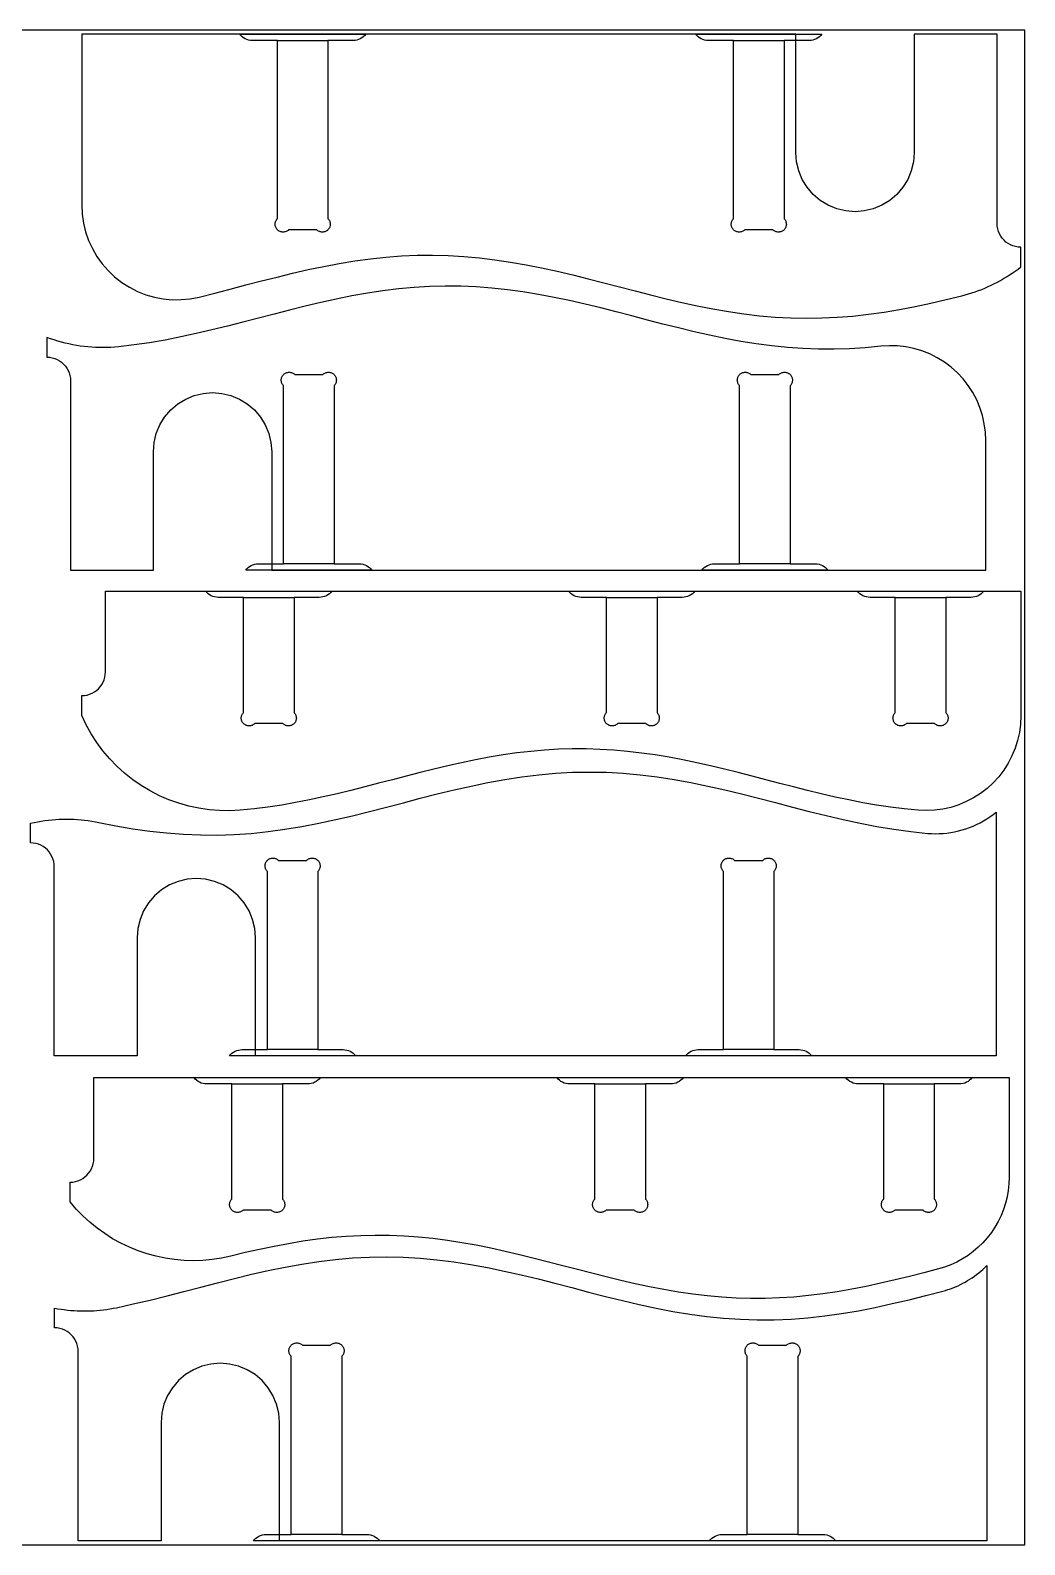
# Model space of a CAD drawing. Header units: inches. Extents: x 0 to 96, y 0 to 48.
# Drawn here: x 64.49 to 96, y 0 to 48 of the extents above; entities that cross this region are included whole.
import ezdxf

# ---------------------------------------------------------------- set-up
doc = ezdxf.new("R2010")
doc.units = ezdxf.units.IN
for name, color, linetype in [('BRACKET_CUTS', 1, 'Continuous'), ('BRACKET_OUTLINE', 5, 'Continuous'), ('PLYWOOD_BOUNDARY', 7, 'Continuous'), ('SHELF_OUTLINE', 3, 'Continuous')]:
    doc.layers.add(name, color=color, linetype=linetype)

msp = doc.modelspace()

# ---------------------------------------------------------------- linework, layer by layer
at = {"layer": 'BRACKET_CUTS'}
for points in [[(72.325, 47.675), (73.925, 47.675)], [(86.775, 47.675), (88.375, 47.675)], [(74.118, 31.09), (72.518, 31.09)], [(88.568, 31.09), (86.968, 31.09)], [(71.25, 30.025), (72.85, 30.025)], [(82.75, 30.025), (84.35, 30.025)], [(91.9, 30.025), (93.5, 30.025)], [(73.604, 15.691), (72.004, 15.691)], [(88.054, 15.691), (86.454, 15.691)], [(70.882, 14.604), (72.482, 14.604)], [(82.382, 14.604), (83.982, 14.604)], [(91.532, 14.604), (93.132, 14.604)], [(74.362, 0.325), (72.762, 0.325)], [(88.812, 0.325), (87.212, 0.325)]]:
    msp.add_lwpolyline(points, dxfattribs=at)
at = {"layer": 'BRACKET_OUTLINE'}
for points in [[(75.125, 47.875), (75.088, 47.831), (75.045, 47.791), (74.999, 47.757), (74.949, 47.728), (74.895, 47.705), (74.84, 47.688), (74.783, 47.678), (74.725, 47.675), (73.925, 47.675), (73.925, 42.029), (73.941, 42.01), (73.956, 41.991), (73.969, 41.97), (73.979, 41.947), (73.987, 41.924), (73.993, 41.901), (73.997, 41.876), (73.998, 41.852), (73.997, 41.827), (73.993, 41.803), (73.987, 41.779), (73.979, 41.756), (73.969, 41.734), (73.956, 41.713), (73.941, 41.693), (73.925, 41.675), (73.907, 41.658), (73.887, 41.644), (73.866, 41.631), (73.844, 41.621), (73.821, 41.613), (73.797, 41.607), (73.773, 41.603), (73.748, 41.602), (73.724, 41.603), (73.699, 41.607), (73.676, 41.613), (73.653, 41.621), (73.63, 41.631), (73.609, 41.644), (73.59, 41.658), (73.571, 41.675), (72.679, 41.675), (72.66, 41.658), (72.641, 41.644), (72.62, 41.631), (72.597, 41.621), (72.574, 41.613), (72.551, 41.607), (72.526, 41.603), (72.502, 41.602), (72.477, 41.603), (72.453, 41.607), (72.429, 41.613), (72.406, 41.621), (72.384, 41.631), (72.363, 41.644), (72.343, 41.658), (72.325, 41.675), (72.309, 41.693), (72.294, 41.713), (72.281, 41.734), (72.271, 41.756), (72.263, 41.779), (72.257, 41.803), (72.253, 41.827), (72.252, 41.852), (72.253, 41.876), (72.257, 41.901), (72.263, 41.924), (72.271, 41.947), (72.281, 41.97), (72.294, 41.991), (72.309, 42.01), (72.325, 42.029), (72.325, 47.675), (71.525, 47.675), (71.467, 47.678), (71.41, 47.688), (71.355, 47.705), (71.301, 47.728), (71.251, 47.757), (71.205, 47.791), (71.162, 47.831), (71.125, 47.875), (75.125, 47.875)], [(89.575, 47.875), (89.538, 47.831), (89.495, 47.791), (89.449, 47.757), (89.399, 47.728), (89.345, 47.705), (89.29, 47.688), (89.233, 47.678), (89.175, 47.675), (88.375, 47.675), (88.375, 42.029), (88.391, 42.01), (88.406, 41.991), (88.419, 41.97), (88.429, 41.947), (88.437, 41.924), (88.443, 41.901), (88.447, 41.876), (88.448, 41.852), (88.447, 41.827), (88.443, 41.803), (88.437, 41.779), (88.429, 41.756), (88.419, 41.734), (88.406, 41.713), (88.391, 41.693), (88.375, 41.675), (88.357, 41.658), (88.337, 41.644), (88.316, 41.631), (88.294, 41.621), (88.271, 41.613), (88.247, 41.607), (88.223, 41.603), (88.198, 41.602), (88.174, 41.603), (88.149, 41.607), (88.126, 41.613), (88.103, 41.621), (88.08, 41.631), (88.059, 41.644), (88.04, 41.658), (88.021, 41.675), (87.129, 41.675), (87.11, 41.658), (87.091, 41.644), (87.07, 41.631), (87.047, 41.621), (87.024, 41.613), (87.001, 41.607), (86.976, 41.603), (86.952, 41.602), (86.927, 41.603), (86.903, 41.607), (86.879, 41.613), (86.856, 41.621), (86.834, 41.631), (86.813, 41.644), (86.793, 41.658), (86.775, 41.675), (86.759, 41.693), (86.744, 41.713), (86.731, 41.734), (86.721, 41.756), (86.713, 41.779), (86.707, 41.803), (86.703, 41.827), (86.702, 41.852), (86.703, 41.876), (86.707, 41.901), (86.713, 41.924), (86.721, 41.947), (86.731, 41.97), (86.744, 41.991), (86.759, 42.01), (86.775, 42.029), (86.775, 47.675), (85.975, 47.675), (85.917, 47.678), (85.86, 47.688), (85.805, 47.705), (85.751, 47.728), (85.701, 47.757), (85.655, 47.791), (85.612, 47.831), (85.575, 47.875), (89.575, 47.875)], [(71.318, 30.89), (71.356, 30.934), (71.398, 30.974), (71.444, 31.008), (71.495, 31.037), (71.548, 31.06), (71.603, 31.077), (71.66, 31.087), (71.718, 31.09), (72.518, 31.09), (72.518, 36.736), (72.502, 36.755), (72.487, 36.774), (72.475, 36.795), (72.464, 36.818), (72.456, 36.841), (72.45, 36.864), (72.446, 36.889), (72.445, 36.913), (72.446, 36.938), (72.45, 36.962), (72.456, 36.986), (72.464, 37.009), (72.475, 37.031), (72.487, 37.052), (72.502, 37.072), (72.518, 37.09), (72.536, 37.106), (72.556, 37.121), (72.577, 37.134), (72.599, 37.144), (72.623, 37.152), (72.646, 37.158), (72.671, 37.162), (72.695, 37.163), (72.72, 37.162), (72.744, 37.158), (72.768, 37.152), (72.791, 37.144), (72.813, 37.134), (72.834, 37.121), (72.854, 37.106), (72.872, 37.09), (73.765, 37.09), (73.783, 37.106), (73.803, 37.121), (73.824, 37.134), (73.846, 37.144), (73.869, 37.152), (73.893, 37.158), (73.917, 37.162), (73.942, 37.163), (73.966, 37.162), (73.99, 37.158), (74.014, 37.152), (74.037, 37.144), (74.059, 37.134), (74.08, 37.121), (74.1, 37.106), (74.118, 37.09), (74.135, 37.072), (74.149, 37.052), (74.162, 37.031), (74.172, 37.009), (74.181, 36.986), (74.187, 36.962), (74.19, 36.938), (74.192, 36.913), (74.19, 36.889), (74.187, 36.864), (74.181, 36.841), (74.172, 36.818), (74.162, 36.795), (74.149, 36.774), (74.135, 36.755), (74.118, 36.736), (74.118, 31.09), (74.918, 31.09), (74.976, 31.087), (75.033, 31.077), (75.089, 31.06), (75.142, 31.037), (75.192, 31.008), (75.239, 30.974), (75.281, 30.934), (75.318, 30.89), (71.318, 30.89)], [(85.768, 30.89), (85.806, 30.934), (85.848, 30.974), (85.894, 31.008), (85.945, 31.037), (85.998, 31.06), (86.053, 31.077), (86.11, 31.087), (86.168, 31.09), (86.968, 31.09), (86.968, 36.736), (86.952, 36.755), (86.937, 36.774), (86.925, 36.795), (86.914, 36.818), (86.906, 36.841), (86.9, 36.864), (86.896, 36.889), (86.895, 36.913), (86.896, 36.938), (86.9, 36.962), (86.906, 36.986), (86.914, 37.009), (86.925, 37.031), (86.937, 37.052), (86.952, 37.072), (86.968, 37.09), (86.986, 37.106), (87.006, 37.121), (87.027, 37.134), (87.049, 37.144), (87.073, 37.152), (87.096, 37.158), (87.121, 37.162), (87.145, 37.163), (87.17, 37.162), (87.194, 37.158), (87.218, 37.152), (87.241, 37.144), (87.263, 37.134), (87.284, 37.121), (87.304, 37.106), (87.322, 37.09), (88.215, 37.09), (88.233, 37.106), (88.253, 37.121), (88.274, 37.134), (88.296, 37.144), (88.319, 37.152), (88.343, 37.158), (88.367, 37.162), (88.392, 37.163), (88.416, 37.162), (88.44, 37.158), (88.464, 37.152), (88.487, 37.144), (88.509, 37.134), (88.53, 37.121), (88.55, 37.106), (88.568, 37.09), (88.585, 37.072), (88.599, 37.052), (88.612, 37.031), (88.622, 37.009), (88.631, 36.986), (88.637, 36.962), (88.64, 36.938), (88.642, 36.913), (88.64, 36.889), (88.637, 36.864), (88.631, 36.841), (88.622, 36.818), (88.612, 36.795), (88.599, 36.774), (88.585, 36.755), (88.568, 36.736), (88.568, 31.09), (89.368, 31.09), (89.426, 31.087), (89.483, 31.077), (89.539, 31.06), (89.592, 31.037), (89.642, 31.008), (89.689, 30.974), (89.731, 30.934), (89.768, 30.89), (85.768, 30.89)], [(74.05, 30.225), (74.013, 30.18), (73.97, 30.141), (73.924, 30.106), (73.874, 30.077), (73.82, 30.055), (73.765, 30.038), (73.708, 30.028), (73.65, 30.025), (72.85, 30.025), (72.85, 26.378), (72.866, 26.36), (72.881, 26.34), (72.894, 26.319), (72.904, 26.297), (72.912, 26.274), (72.918, 26.25), (72.922, 26.226), (72.923, 26.201), (72.922, 26.177), (72.918, 26.153), (72.912, 26.129), (72.904, 26.106), (72.894, 26.084), (72.881, 26.063), (72.866, 26.043), (72.85, 26.025), (72.832, 26.008), (72.812, 25.994), (72.791, 25.981), (72.769, 25.97), (72.746, 25.962), (72.722, 25.956), (72.698, 25.953), (72.673, 25.951), (72.649, 25.953), (72.624, 25.956), (72.601, 25.962), (72.578, 25.97), (72.555, 25.981), (72.534, 25.994), (72.515, 26.008), (72.496, 26.025), (71.604, 26.025), (71.585, 26.008), (71.566, 25.994), (71.545, 25.981), (71.522, 25.97), (71.499, 25.962), (71.476, 25.956), (71.451, 25.953), (71.427, 25.951), (71.402, 25.953), (71.378, 25.956), (71.354, 25.962), (71.331, 25.97), (71.309, 25.981), (71.288, 25.994), (71.268, 26.008), (71.25, 26.025), (71.234, 26.043), (71.219, 26.063), (71.206, 26.084), (71.196, 26.106), (71.188, 26.129), (71.182, 26.153), (71.178, 26.177), (71.177, 26.201), (71.178, 26.226), (71.182, 26.25), (71.188, 26.274), (71.196, 26.297), (71.206, 26.319), (71.219, 26.34), (71.234, 26.36), (71.25, 26.378), (71.25, 30.025), (70.45, 30.025), (70.392, 30.028), (70.335, 30.038), (70.28, 30.055), (70.226, 30.077), (70.176, 30.106), (70.13, 30.141), (70.087, 30.18), (70.05, 30.225), (74.05, 30.225)], [(85.55, 30.225), (85.513, 30.18), (85.47, 30.141), (85.424, 30.106), (85.374, 30.077), (85.32, 30.055), (85.265, 30.038), (85.208, 30.028), (85.15, 30.025), (84.35, 30.025), (84.35, 26.378), (84.366, 26.36), (84.381, 26.34), (84.394, 26.319), (84.404, 26.297), (84.412, 26.274), (84.418, 26.25), (84.422, 26.226), (84.423, 26.201), (84.422, 26.177), (84.418, 26.153), (84.412, 26.129), (84.404, 26.106), (84.394, 26.084), (84.381, 26.063), (84.366, 26.043), (84.35, 26.025), (84.332, 26.008), (84.312, 25.994), (84.291, 25.981), (84.269, 25.97), (84.246, 25.962), (84.222, 25.956), (84.198, 25.953), (84.173, 25.951), (84.149, 25.953), (84.124, 25.956), (84.101, 25.962), (84.078, 25.97), (84.055, 25.981), (84.034, 25.994), (84.015, 26.008), (83.996, 26.025), (83.104, 26.025), (83.085, 26.008), (83.066, 25.994), (83.045, 25.981), (83.022, 25.97), (82.999, 25.962), (82.976, 25.956), (82.951, 25.953), (82.927, 25.951), (82.902, 25.953), (82.878, 25.956), (82.854, 25.962), (82.831, 25.97), (82.809, 25.981), (82.788, 25.994), (82.768, 26.008), (82.75, 26.025), (82.734, 26.043), (82.719, 26.063), (82.706, 26.084), (82.696, 26.106), (82.688, 26.129), (82.682, 26.153), (82.678, 26.177), (82.677, 26.201), (82.678, 26.226), (82.682, 26.25), (82.688, 26.274), (82.696, 26.297), (82.706, 26.319), (82.719, 26.34), (82.734, 26.36), (82.75, 26.378), (82.75, 30.025), (81.95, 30.025), (81.892, 30.028), (81.835, 30.038), (81.78, 30.055), (81.726, 30.077), (81.676, 30.106), (81.63, 30.141), (81.587, 30.18), (81.55, 30.225), (85.55, 30.225)], [(94.7, 30.225), (94.663, 30.18), (94.62, 30.141), (94.574, 30.106), (94.524, 30.077), (94.47, 30.055), (94.415, 30.038), (94.358, 30.028), (94.3, 30.025), (93.5, 30.025), (93.5, 26.378), (93.516, 26.36), (93.531, 26.34), (93.544, 26.319), (93.554, 26.297), (93.562, 26.274), (93.568, 26.25), (93.572, 26.226), (93.573, 26.201), (93.572, 26.177), (93.568, 26.153), (93.562, 26.129), (93.554, 26.106), (93.544, 26.084), (93.531, 26.063), (93.516, 26.043), (93.5, 26.025), (93.482, 26.008), (93.462, 25.994), (93.441, 25.981), (93.419, 25.97), (93.396, 25.962), (93.372, 25.956), (93.348, 25.953), (93.323, 25.951), (93.299, 25.953), (93.274, 25.956), (93.251, 25.962), (93.228, 25.97), (93.205, 25.981), (93.184, 25.994), (93.165, 26.008), (93.146, 26.025), (92.254, 26.025), (92.235, 26.008), (92.216, 25.994), (92.195, 25.981), (92.172, 25.97), (92.149, 25.962), (92.126, 25.956), (92.101, 25.953), (92.077, 25.951), (92.052, 25.953), (92.028, 25.956), (92.004, 25.962), (91.981, 25.97), (91.959, 25.981), (91.938, 25.994), (91.918, 26.008), (91.9, 26.025), (91.884, 26.043), (91.869, 26.063), (91.856, 26.084), (91.846, 26.106), (91.838, 26.129), (91.832, 26.153), (91.828, 26.177), (91.827, 26.201), (91.828, 26.226), (91.832, 26.25), (91.838, 26.274), (91.846, 26.297), (91.856, 26.319), (91.869, 26.34), (91.884, 26.36), (91.9, 26.378), (91.9, 30.025), (91.1, 30.025), (91.042, 30.028), (90.985, 30.038), (90.93, 30.055), (90.876, 30.077), (90.826, 30.106), (90.78, 30.141), (90.737, 30.18), (90.7, 30.225), (94.7, 30.225)], [(70.804, 15.491), (70.841, 15.536), (70.884, 15.575), (70.93, 15.61), (70.98, 15.639), (71.034, 15.661), (71.089, 15.678), (71.146, 15.688), (71.204, 15.691), (72.004, 15.691), (72.004, 21.338), (71.988, 21.356), (71.973, 21.376), (71.96, 21.397), (71.95, 21.419), (71.942, 21.442), (71.936, 21.466), (71.932, 21.49), (71.931, 21.515), (71.932, 21.539), (71.936, 21.563), (71.942, 21.587), (71.95, 21.61), (71.96, 21.632), (71.973, 21.654), (71.988, 21.673), (72.004, 21.691), (72.022, 21.708), (72.042, 21.722), (72.063, 21.735), (72.085, 21.746), (72.108, 21.754), (72.132, 21.76), (72.156, 21.763), (72.181, 21.765), (72.205, 21.763), (72.23, 21.76), (72.253, 21.754), (72.276, 21.746), (72.299, 21.735), (72.32, 21.722), (72.339, 21.708), (72.358, 21.691), (73.25, 21.691), (73.269, 21.708), (73.288, 21.722), (73.309, 21.735), (73.332, 21.746), (73.355, 21.754), (73.378, 21.76), (73.403, 21.763), (73.427, 21.765), (73.452, 21.763), (73.476, 21.76), (73.5, 21.754), (73.523, 21.746), (73.545, 21.735), (73.566, 21.722), (73.586, 21.708), (73.604, 21.691), (73.62, 21.673), (73.635, 21.654), (73.648, 21.632), (73.658, 21.61), (73.666, 21.587), (73.672, 21.563), (73.676, 21.539), (73.677, 21.515), (73.676, 21.49), (73.672, 21.466), (73.666, 21.442), (73.658, 21.419), (73.648, 21.397), (73.635, 21.376), (73.62, 21.356), (73.604, 21.338), (73.604, 15.691), (74.404, 15.691), (74.462, 15.688), (74.519, 15.678), (74.574, 15.661), (74.628, 15.639), (74.678, 15.61), (74.724, 15.575), (74.767, 15.536), (74.804, 15.491), (70.804, 15.491)], [(85.254, 15.491), (85.291, 15.536), (85.334, 15.575), (85.38, 15.61), (85.43, 15.639), (85.484, 15.661), (85.539, 15.678), (85.596, 15.688), (85.654, 15.691), (86.454, 15.691), (86.454, 21.338), (86.438, 21.356), (86.423, 21.376), (86.41, 21.397), (86.4, 21.419), (86.392, 21.442), (86.386, 21.466), (86.382, 21.49), (86.381, 21.515), (86.382, 21.539), (86.386, 21.563), (86.392, 21.587), (86.4, 21.61), (86.41, 21.632), (86.423, 21.654), (86.438, 21.673), (86.454, 21.691), (86.472, 21.708), (86.492, 21.722), (86.513, 21.735), (86.535, 21.746), (86.558, 21.754), (86.582, 21.76), (86.606, 21.763), (86.631, 21.765), (86.655, 21.763), (86.68, 21.76), (86.703, 21.754), (86.726, 21.746), (86.749, 21.735), (86.77, 21.722), (86.789, 21.708), (86.808, 21.691), (87.7, 21.691), (87.719, 21.708), (87.738, 21.722), (87.759, 21.735), (87.782, 21.746), (87.805, 21.754), (87.828, 21.76), (87.853, 21.763), (87.877, 21.765), (87.902, 21.763), (87.926, 21.76), (87.95, 21.754), (87.973, 21.746), (87.995, 21.735), (88.016, 21.722), (88.036, 21.708), (88.054, 21.691), (88.07, 21.673), (88.085, 21.654), (88.098, 21.632), (88.108, 21.61), (88.116, 21.587), (88.122, 21.563), (88.126, 21.539), (88.127, 21.515), (88.126, 21.49), (88.122, 21.466), (88.116, 21.442), (88.108, 21.419), (88.098, 21.397), (88.085, 21.376), (88.07, 21.356), (88.054, 21.338), (88.054, 15.691), (88.854, 15.691), (88.912, 15.688), (88.969, 15.678), (89.024, 15.661), (89.078, 15.639), (89.128, 15.61), (89.174, 15.575), (89.217, 15.536), (89.254, 15.491), (85.254, 15.491)], [(73.682, 14.804), (73.644, 14.76), (73.602, 14.72), (73.555, 14.685), (73.505, 14.657), (73.452, 14.634), (73.396, 14.617), (73.339, 14.607), (73.282, 14.604), (72.482, 14.604), (72.482, 10.957), (72.498, 10.939), (72.513, 10.919), (72.525, 10.898), (72.536, 10.876), (72.544, 10.853), (72.55, 10.829), (72.554, 10.805), (72.555, 10.781), (72.554, 10.756), (72.55, 10.732), (72.544, 10.708), (72.536, 10.685), (72.525, 10.663), (72.513, 10.642), (72.498, 10.622), (72.482, 10.604), (72.463, 10.587), (72.444, 10.573), (72.423, 10.56), (72.4, 10.55), (72.377, 10.541), (72.354, 10.535), (72.329, 10.532), (72.305, 10.531), (72.28, 10.532), (72.256, 10.535), (72.232, 10.541), (72.209, 10.55), (72.187, 10.56), (72.166, 10.573), (72.146, 10.587), (72.128, 10.604), (71.235, 10.604), (71.217, 10.587), (71.197, 10.573), (71.176, 10.56), (71.154, 10.55), (71.131, 10.541), (71.107, 10.535), (71.083, 10.532), (71.058, 10.531), (71.034, 10.532), (71.01, 10.535), (70.986, 10.541), (70.963, 10.55), (70.941, 10.56), (70.919, 10.573), (70.9, 10.587), (70.882, 10.604), (70.865, 10.622), (70.851, 10.642), (70.838, 10.663), (70.827, 10.685), (70.819, 10.708), (70.813, 10.732), (70.81, 10.756), (70.808, 10.781), (70.81, 10.805), (70.813, 10.829), (70.819, 10.853), (70.827, 10.876), (70.838, 10.898), (70.851, 10.919), (70.865, 10.939), (70.882, 10.957), (70.882, 14.604), (70.082, 14.604), (70.024, 14.607), (69.967, 14.617), (69.911, 14.634), (69.858, 14.657), (69.808, 14.685), (69.761, 14.72), (69.719, 14.76), (69.682, 14.804), (73.682, 14.804)], [(85.182, 14.804), (85.144, 14.76), (85.102, 14.72), (85.055, 14.685), (85.005, 14.657), (84.952, 14.634), (84.896, 14.617), (84.839, 14.607), (84.782, 14.604), (83.982, 14.604), (83.982, 10.957), (83.998, 10.939), (84.013, 10.919), (84.025, 10.898), (84.036, 10.876), (84.044, 10.853), (84.05, 10.829), (84.054, 10.805), (84.055, 10.781), (84.054, 10.756), (84.05, 10.732), (84.044, 10.708), (84.036, 10.685), (84.025, 10.663), (84.013, 10.642), (83.998, 10.622), (83.982, 10.604), (83.963, 10.587), (83.944, 10.573), (83.923, 10.56), (83.9, 10.55), (83.877, 10.541), (83.854, 10.535), (83.829, 10.532), (83.805, 10.531), (83.78, 10.532), (83.756, 10.535), (83.732, 10.541), (83.709, 10.55), (83.687, 10.56), (83.666, 10.573), (83.646, 10.587), (83.628, 10.604), (82.735, 10.604), (82.717, 10.587), (82.697, 10.573), (82.676, 10.56), (82.654, 10.55), (82.631, 10.541), (82.607, 10.535), (82.583, 10.532), (82.558, 10.531), (82.534, 10.532), (82.51, 10.535), (82.486, 10.541), (82.463, 10.55), (82.441, 10.56), (82.419, 10.573), (82.4, 10.587), (82.382, 10.604), (82.365, 10.622), (82.351, 10.642), (82.338, 10.663), (82.327, 10.685), (82.319, 10.708), (82.313, 10.732), (82.31, 10.756), (82.308, 10.781), (82.31, 10.805), (82.313, 10.829), (82.319, 10.853), (82.327, 10.876), (82.338, 10.898), (82.351, 10.919), (82.365, 10.939), (82.382, 10.957), (82.382, 14.604), (81.582, 14.604), (81.524, 14.607), (81.467, 14.617), (81.411, 14.634), (81.358, 14.657), (81.308, 14.685), (81.261, 14.72), (81.219, 14.76), (81.182, 14.804), (85.182, 14.804)], [(94.332, 14.804), (94.294, 14.76), (94.252, 14.72), (94.205, 14.685), (94.155, 14.657), (94.102, 14.634), (94.046, 14.617), (93.989, 14.607), (93.932, 14.604), (93.132, 14.604), (93.132, 10.957), (93.148, 10.939), (93.163, 10.919), (93.175, 10.898), (93.186, 10.876), (93.194, 10.853), (93.2, 10.829), (93.204, 10.805), (93.205, 10.781), (93.204, 10.756), (93.2, 10.732), (93.194, 10.708), (93.186, 10.685), (93.175, 10.663), (93.163, 10.642), (93.148, 10.622), (93.132, 10.604), (93.113, 10.587), (93.094, 10.573), (93.073, 10.56), (93.05, 10.55), (93.027, 10.541), (93.004, 10.535), (92.979, 10.532), (92.955, 10.531), (92.93, 10.532), (92.906, 10.535), (92.882, 10.541), (92.859, 10.55), (92.837, 10.56), (92.816, 10.573), (92.796, 10.587), (92.778, 10.604), (91.885, 10.604), (91.867, 10.587), (91.847, 10.573), (91.826, 10.56), (91.804, 10.55), (91.781, 10.541), (91.757, 10.535), (91.733, 10.532), (91.708, 10.531), (91.684, 10.532), (91.66, 10.535), (91.636, 10.541), (91.613, 10.55), (91.591, 10.56), (91.569, 10.573), (91.55, 10.587), (91.532, 10.604), (91.515, 10.622), (91.501, 10.642), (91.488, 10.663), (91.477, 10.685), (91.469, 10.708), (91.463, 10.732), (91.46, 10.756), (91.458, 10.781), (91.46, 10.805), (91.463, 10.829), (91.469, 10.853), (91.477, 10.876), (91.488, 10.898), (91.501, 10.919), (91.515, 10.939), (91.532, 10.957), (91.532, 14.604), (90.732, 14.604), (90.674, 14.607), (90.617, 14.617), (90.561, 14.634), (90.508, 14.657), (90.458, 14.685), (90.411, 14.72), (90.369, 14.76), (90.332, 14.804), (94.332, 14.804)], [(71.562, 0.125), (71.599, 0.169), (71.641, 0.209), (71.688, 0.243), (71.738, 0.272), (71.791, 0.295), (71.847, 0.312), (71.904, 0.322), (71.962, 0.325), (72.762, 0.325), (72.762, 5.971), (72.745, 5.99), (72.731, 6.009), (72.718, 6.03), (72.708, 6.053), (72.699, 6.076), (72.693, 6.099), (72.69, 6.124), (72.689, 6.148), (72.69, 6.173), (72.693, 6.197), (72.699, 6.221), (72.708, 6.244), (72.718, 6.266), (72.731, 6.287), (72.745, 6.307), (72.762, 6.325), (72.78, 6.341), (72.8, 6.356), (72.821, 6.369), (72.843, 6.379), (72.866, 6.387), (72.89, 6.393), (72.914, 6.397), (72.939, 6.398), (72.963, 6.397), (72.987, 6.393), (73.011, 6.387), (73.034, 6.379), (73.056, 6.369), (73.078, 6.356), (73.097, 6.341), (73.115, 6.325), (74.008, 6.325), (74.026, 6.341), (74.046, 6.356), (74.067, 6.369), (74.089, 6.379), (74.112, 6.387), (74.136, 6.393), (74.161, 6.397), (74.185, 6.398), (74.21, 6.397), (74.234, 6.393), (74.258, 6.387), (74.281, 6.379), (74.303, 6.369), (74.324, 6.356), (74.344, 6.341), (74.362, 6.325), (74.378, 6.307), (74.393, 6.287), (74.406, 6.266), (74.416, 6.244), (74.424, 6.221), (74.43, 6.197), (74.434, 6.173), (74.435, 6.148), (74.434, 6.124), (74.43, 6.099), (74.424, 6.076), (74.416, 6.053), (74.406, 6.03), (74.393, 6.009), (74.378, 5.99), (74.362, 5.971), (74.362, 0.325), (75.162, 0.325), (75.22, 0.322), (75.277, 0.312), (75.332, 0.295), (75.385, 0.272), (75.436, 0.243), (75.482, 0.209), (75.524, 0.169), (75.562, 0.125), (71.562, 0.125)], [(86.012, 0.125), (86.049, 0.169), (86.091, 0.209), (86.138, 0.243), (86.188, 0.272), (86.241, 0.295), (86.297, 0.312), (86.354, 0.322), (86.412, 0.325), (87.212, 0.325), (87.212, 5.971), (87.195, 5.99), (87.181, 6.009), (87.168, 6.03), (87.158, 6.053), (87.149, 6.076), (87.143, 6.099), (87.14, 6.124), (87.139, 6.148), (87.14, 6.173), (87.143, 6.197), (87.149, 6.221), (87.158, 6.244), (87.168, 6.266), (87.181, 6.287), (87.195, 6.307), (87.212, 6.325), (87.23, 6.341), (87.25, 6.356), (87.271, 6.369), (87.293, 6.379), (87.316, 6.387), (87.34, 6.393), (87.364, 6.397), (87.389, 6.398), (87.413, 6.397), (87.437, 6.393), (87.461, 6.387), (87.484, 6.379), (87.506, 6.369), (87.528, 6.356), (87.547, 6.341), (87.565, 6.325), (88.458, 6.325), (88.476, 6.341), (88.496, 6.356), (88.517, 6.369), (88.539, 6.379), (88.562, 6.387), (88.586, 6.393), (88.611, 6.397), (88.635, 6.398), (88.66, 6.397), (88.684, 6.393), (88.708, 6.387), (88.731, 6.379), (88.753, 6.369), (88.774, 6.356), (88.794, 6.341), (88.812, 6.325), (88.828, 6.307), (88.843, 6.287), (88.856, 6.266), (88.866, 6.244), (88.874, 6.221), (88.88, 6.197), (88.884, 6.173), (88.885, 6.148), (88.884, 6.124), (88.88, 6.099), (88.874, 6.076), (88.866, 6.053), (88.856, 6.03), (88.843, 6.009), (88.828, 5.99), (88.812, 5.971), (88.812, 0.325), (89.612, 0.325), (89.67, 0.322), (89.727, 0.312), (89.782, 0.295), (89.835, 0.272), (89.886, 0.243), (89.932, 0.209), (89.974, 0.169), (90.012, 0.125), (86.012, 0.125)]]:
    msp.add_lwpolyline(points, close=True, dxfattribs=at)
at = {"layer": 'PLYWOOD_BOUNDARY'}
msp.add_lwpolyline([(0, 0), (96, 0), (96, 48), (0, 48), (0, 0)], close=True, dxfattribs=at)
at = {"layer": 'SHELF_OUTLINE'}
for points in [[(95.125, 47.875), (92.5, 47.875), (92.5, 44.125), (92.477, 43.832), (92.408, 43.546), (92.296, 43.274), (92.142, 43.023), (91.951, 42.799), (91.727, 42.608), (91.476, 42.454), (91.204, 42.342), (90.918, 42.273), (90.625, 42.25), (90.332, 42.273), (90.046, 42.342), (89.774, 42.454), (89.523, 42.608), (89.299, 42.799), (89.108, 43.023), (88.954, 43.274), (88.842, 43.546), (88.773, 43.832), (88.75, 44.125), (88.75, 47.875), (66.125, 47.875), (66.125, 42.458), (66.125, 42.458), (66.139, 42.173), (66.179, 41.889), (66.247, 41.611), (66.341, 41.341), (66.46, 41.081), (66.603, 40.833), (66.77, 40.6), (66.958, 40.384), (67.165, 40.187), (67.39, 40.011), (67.632, 39.857), (67.886, 39.726), (68.152, 39.62), (68.427, 39.541), (68.708, 39.487), (68.993, 39.461), (69.279, 39.462), (69.564, 39.491), (69.845, 39.546), (69.845, 39.546), (70.338, 39.67), (70.831, 39.798), (71.324, 39.927), (71.818, 40.055), (72.311, 40.18), (72.804, 40.3), (73.297, 40.413), (73.79, 40.517), (74.283, 40.611), (74.776, 40.692), (75.269, 40.759), (75.763, 40.812), (76.256, 40.849), (76.749, 40.87), (77.242, 40.874), (77.735, 40.862), (78.228, 40.834), (78.721, 40.789), (79.214, 40.729), (79.708, 40.655), (80.201, 40.568), (80.694, 40.469), (81.187, 40.361), (81.68, 40.244), (82.173, 40.122), (82.666, 39.995), (83.159, 39.866), (83.653, 39.737), (84.146, 39.611), (84.639, 39.489), (85.132, 39.373), (85.625, 39.266), (86.118, 39.169), (86.611, 39.084), (87.104, 39.012), (87.598, 38.954), (88.091, 38.911), (88.584, 38.885), (89.077, 38.875), (89.57, 38.882), (90.063, 38.905), (90.556, 38.944), (91.049, 38.999), (91.543, 39.069), (92.036, 39.152), (92.529, 39.246), (93.022, 39.352), (93.515, 39.466), (94.008, 39.587), (94.008, 39.587), (94.115, 39.615), (94.221, 39.645), (94.326, 39.678), (94.43, 39.713), (94.534, 39.75), (94.637, 39.789), (94.739, 39.831), (94.84, 39.875), (94.94, 39.921), (95.039, 39.97), (95.137, 40.02), (95.234, 40.073), (95.329, 40.128), (95.423, 40.185), (95.516, 40.244), (95.608, 40.305), (95.699, 40.368), (95.788, 40.433), (95.875, 40.5), (95.875, 41.125), (95.875, 41.125), (95.791, 41.13), (95.708, 41.144), (95.627, 41.167), (95.55, 41.199), (95.476, 41.24), (95.407, 41.289), (95.345, 41.345), (95.289, 41.407), (95.24, 41.476), (95.199, 41.55), (95.167, 41.627), (95.144, 41.708), (95.13, 41.791), (95.125, 41.875), (95.125, 47.875)], [(65.768, 30.89), (68.393, 30.89), (68.393, 34.64), (68.416, 34.933), (68.485, 35.219), (68.598, 35.491), (68.751, 35.742), (68.942, 35.966), (69.166, 36.157), (69.417, 36.311), (69.689, 36.423), (69.975, 36.492), (70.268, 36.515), (70.562, 36.492), (70.848, 36.423), (71.12, 36.311), (71.37, 36.157), (71.594, 35.966), (71.785, 35.742), (71.939, 35.491), (72.052, 35.219), (72.12, 34.933), (72.143, 34.64), (72.143, 30.89), (94.768, 30.89), (94.768, 35.002), (94.768, 35.002), (94.757, 35.267), (94.721, 35.53), (94.663, 35.789), (94.582, 36.042), (94.479, 36.287), (94.355, 36.521), (94.211, 36.744), (94.048, 36.953), (93.866, 37.147), (93.669, 37.324), (93.456, 37.483), (93.23, 37.622), (92.993, 37.741), (92.746, 37.838), (92.492, 37.914), (92.232, 37.966), (91.968, 37.996), (91.703, 38.002), (91.438, 37.984), (91.438, 37.984), (90.945, 37.937), (90.452, 37.906), (89.959, 37.891), (89.467, 37.893), (88.974, 37.912), (88.481, 37.946), (87.988, 37.997), (87.495, 38.062), (87.002, 38.141), (86.51, 38.232), (86.017, 38.335), (85.524, 38.446), (85.031, 38.565), (84.538, 38.69), (84.045, 38.817), (83.553, 38.946), (83.06, 39.074), (82.567, 39.199), (82.074, 39.319), (81.581, 39.432), (81.089, 39.535), (80.596, 39.628), (80.103, 39.709), (79.61, 39.776), (79.117, 39.828), (78.624, 39.865), (78.132, 39.885), (77.639, 39.889), (77.146, 39.877), (76.653, 39.848), (76.16, 39.803), (75.667, 39.743), (75.175, 39.668), (74.682, 39.581), (74.189, 39.482), (73.696, 39.374), (73.203, 39.257), (72.711, 39.134), (72.218, 39.007), (71.725, 38.879), (71.232, 38.75), (70.739, 38.624), (70.246, 38.502), (69.754, 38.387), (69.261, 38.28), (68.768, 38.183), (68.275, 38.098), (67.782, 38.026), (67.289, 37.968), (67.289, 37.968), (67.168, 37.957), (67.047, 37.95), (66.925, 37.945), (66.804, 37.943), (66.682, 37.944), (66.561, 37.948), (66.439, 37.955), (66.318, 37.964), (66.197, 37.977), (66.076, 37.993), (65.956, 38.012), (65.837, 38.033), (65.717, 38.058), (65.599, 38.085), (65.481, 38.116), (65.364, 38.149), (65.248, 38.185), (65.133, 38.223), (65.018, 38.265), (65.018, 37.64), (65.018, 37.64), (65.102, 37.635), (65.185, 37.621), (65.266, 37.598), (65.344, 37.566), (65.417, 37.525), (65.486, 37.476), (65.549, 37.42), (65.605, 37.358), (65.653, 37.289), (65.694, 37.215), (65.726, 37.138), (65.749, 37.057), (65.764, 36.974), (65.768, 36.89), (65.768, 30.89)], [(66.875, 30.225), (95.875, 30.225), (95.875, 26.267), (95.875, 26.267), (95.864, 26.006), (95.83, 25.747), (95.773, 25.492), (95.695, 25.243), (95.595, 25.002), (95.475, 24.77), (95.334, 24.549), (95.176, 24.342), (95, 24.149), (94.807, 23.972), (94.6, 23.813), (94.38, 23.672), (94.149, 23.551), (93.908, 23.451), (93.659, 23.371), (93.404, 23.314), (93.145, 23.279), (92.884, 23.267), (92.623, 23.278), (92.623, 23.278), (92.185, 23.321), (91.746, 23.376), (91.308, 23.442), (90.87, 23.519), (90.431, 23.604), (89.993, 23.698), (89.555, 23.799), (89.116, 23.905), (88.678, 24.016), (88.24, 24.129), (87.801, 24.244), (87.363, 24.358), (86.925, 24.471), (86.486, 24.58), (86.048, 24.685), (85.61, 24.784), (85.171, 24.875), (84.733, 24.958), (84.295, 25.031), (83.856, 25.093), (83.418, 25.144), (82.98, 25.183), (82.541, 25.209), (82.103, 25.223), (81.664, 25.223), (81.226, 25.21), (80.788, 25.184), (80.349, 25.146), (79.911, 25.095), (79.473, 25.033), (79.034, 24.961), (78.596, 24.878), (78.158, 24.787), (77.719, 24.689), (77.281, 24.584), (76.843, 24.475), (76.404, 24.363), (75.966, 24.248), (75.528, 24.134), (75.089, 24.02), (74.651, 23.91), (74.213, 23.803), (73.774, 23.702), (73.336, 23.608), (72.898, 23.522), (72.459, 23.445), (72.021, 23.378), (71.583, 23.323), (71.144, 23.279), (71.144, 23.279), (70.816, 23.262), (70.487, 23.267), (70.159, 23.293), (69.834, 23.34), (69.512, 23.409), (69.196, 23.499), (68.886, 23.609), (68.584, 23.74), (68.291, 23.89), (68.009, 24.059), (67.739, 24.246), (67.481, 24.451), (67.238, 24.672), (67.009, 24.909), (66.797, 25.16), (66.601, 25.425), (66.424, 25.701), (66.265, 25.989), (66.125, 26.287), (66.125, 26.912), (66.125, 26.912), (66.209, 26.917), (66.292, 26.931), (66.373, 26.954), (66.45, 26.986), (66.524, 27.027), (66.593, 27.076), (66.655, 27.132), (66.711, 27.195), (66.76, 27.263), (66.801, 27.337), (66.833, 27.414), (66.856, 27.495), (66.87, 27.578), (66.875, 27.662), (66.875, 30.225)], [(65.254, 15.491), (65.254, 21.491), (65.254, 21.491), (65.249, 21.575), (65.235, 21.658), (65.212, 21.739), (65.18, 21.817), (65.139, 21.89), (65.09, 21.959), (65.034, 22.022), (64.972, 22.078), (64.903, 22.126), (64.829, 22.167), (64.752, 22.199), (64.671, 22.223), (64.588, 22.237), (64.504, 22.241), (64.504, 22.866), (64.504, 22.866), (64.616, 22.891), (64.729, 22.914), (64.842, 22.933), (64.955, 22.95), (65.069, 22.965), (65.184, 22.977), (65.298, 22.986), (65.413, 22.993), (65.528, 22.997), (65.642, 22.998), (65.757, 22.997), (65.872, 22.993), (65.987, 22.986), (66.101, 22.977), (66.215, 22.965), (66.329, 22.951), (66.443, 22.934), (66.556, 22.914), (66.669, 22.892), (66.669, 22.892), (67.205, 22.786), (67.74, 22.694), (68.276, 22.617), (68.812, 22.558), (69.348, 22.517), (69.884, 22.495), (70.42, 22.493), (70.956, 22.51), (71.492, 22.547), (72.028, 22.602), (72.563, 22.675), (73.099, 22.764), (73.635, 22.867), (74.171, 22.982), (74.707, 23.107), (75.243, 23.24), (75.779, 23.378), (76.315, 23.518), (76.85, 23.658), (77.386, 23.794), (77.922, 23.924), (78.458, 24.046), (78.994, 24.157), (79.53, 24.255), (80.066, 24.338), (80.602, 24.404), (81.137, 24.452), (81.673, 24.481), (82.209, 24.491), (82.745, 24.482), (83.281, 24.453), (83.817, 24.404), (84.353, 24.338), (84.889, 24.256), (85.425, 24.158), (85.96, 24.047), (86.496, 23.926), (87.032, 23.795), (87.568, 23.659), (88.104, 23.52), (88.64, 23.38), (89.176, 23.242), (89.712, 23.109), (90.247, 22.983), (90.783, 22.868), (91.319, 22.765), (91.855, 22.676), (92.391, 22.603), (92.927, 22.547), (92.927, 22.547), (93.049, 22.539), (93.172, 22.536), (93.294, 22.538), (93.416, 22.545), (93.538, 22.557), (93.66, 22.574), (93.78, 22.596), (93.9, 22.623), (94.018, 22.654), (94.135, 22.691), (94.25, 22.732), (94.364, 22.778), (94.475, 22.828), (94.585, 22.883), (94.692, 22.942), (94.797, 23.006), (94.899, 23.074), (94.998, 23.146), (95.094, 23.222), (95.094, 15.491), (71.629, 15.491), (71.629, 19.241), (71.606, 19.535), (71.537, 19.821), (71.425, 20.093), (71.271, 20.343), (71.08, 20.567), (70.856, 20.758), (70.605, 20.912), (70.333, 21.025), (70.047, 21.093), (69.754, 21.116), (69.461, 21.093), (69.175, 21.025), (68.903, 20.912), (68.652, 20.758), (68.428, 20.567), (68.237, 20.343), (68.083, 20.093), (67.971, 19.821), (67.902, 19.535), (67.879, 19.241), (67.879, 15.491), (65.254, 15.491)], [(66.507, 14.804), (95.507, 14.804), (95.507, 11.643), (95.507, 11.643), (95.499, 11.436), (95.478, 11.229), (95.442, 11.025), (95.392, 10.823), (95.329, 10.625), (95.252, 10.433), (95.161, 10.246), (95.058, 10.065), (94.943, 9.893), (94.816, 9.728), (94.678, 9.573), (94.53, 9.428), (94.372, 9.293), (94.205, 9.17), (94.03, 9.058), (93.847, 8.959), (93.658, 8.873), (93.464, 8.8), (93.265, 8.741), (93.265, 8.741), (92.807, 8.622), (92.35, 8.506), (91.892, 8.394), (91.435, 8.288), (90.977, 8.189), (90.52, 8.099), (90.062, 8.019), (89.605, 7.951), (89.147, 7.895), (88.689, 7.851), (88.232, 7.822), (87.774, 7.806), (87.317, 7.805), (86.859, 7.818), (86.402, 7.845), (85.944, 7.886), (85.487, 7.94), (85.029, 8.007), (84.571, 8.085), (84.114, 8.173), (83.656, 8.27), (83.199, 8.375), (82.741, 8.486), (82.284, 8.602), (81.826, 8.72), (81.369, 8.84), (80.911, 8.959), (80.453, 9.076), (79.996, 9.189), (79.538, 9.297), (79.081, 9.397), (78.623, 9.489), (78.166, 9.571), (77.708, 9.642), (77.251, 9.701), (76.793, 9.748), (76.335, 9.78), (75.878, 9.799), (75.42, 9.804), (74.963, 9.794), (74.505, 9.77), (74.048, 9.732), (73.59, 9.681), (73.133, 9.617), (72.675, 9.541), (72.217, 9.455), (71.76, 9.36), (71.302, 9.257), (70.845, 9.147), (70.845, 9.147), (70.553, 9.084), (70.258, 9.039), (69.961, 9.012), (69.663, 9.002), (69.365, 9.011), (69.067, 9.037), (68.772, 9.08), (68.48, 9.141), (68.192, 9.22), (67.91, 9.315), (67.633, 9.428), (67.364, 9.556), (67.103, 9.7), (66.851, 9.86), (66.609, 10.034), (66.377, 10.223), (66.158, 10.425), (65.951, 10.64), (65.757, 10.866), (65.757, 11.491), (65.757, 11.491), (65.841, 11.496), (65.923, 11.51), (66.004, 11.533), (66.082, 11.566), (66.156, 11.606), (66.224, 11.655), (66.287, 11.711), (66.343, 11.774), (66.392, 11.842), (66.432, 11.916), (66.465, 11.994), (66.488, 12.074), (66.502, 12.157), (66.507, 12.241), (66.507, 14.804)], [(66.012, 0.125), (66.012, 6.125), (66.012, 6.125), (66.007, 6.209), (65.993, 6.292), (65.97, 6.373), (65.938, 6.45), (65.897, 6.524), (65.848, 6.593), (65.792, 6.655), (65.729, 6.711), (65.661, 6.76), (65.587, 6.801), (65.51, 6.833), (65.429, 6.856), (65.346, 6.87), (65.262, 6.875), (65.262, 7.5), (65.262, 7.5), (65.364, 7.481), (65.467, 7.465), (65.57, 7.451), (65.673, 7.438), (65.776, 7.428), (65.88, 7.42), (65.984, 7.415), (66.087, 7.411), (66.191, 7.409), (66.295, 7.41), (66.399, 7.413), (66.503, 7.418), (66.606, 7.425), (66.71, 7.435), (66.813, 7.446), (66.916, 7.46), (67.019, 7.475), (67.121, 7.493), (67.223, 7.513), (67.223, 7.513), (67.758, 7.63), (68.292, 7.756), (68.826, 7.889), (69.36, 8.027), (69.895, 8.166), (70.429, 8.305), (70.963, 8.441), (71.498, 8.57), (72.032, 8.69), (72.566, 8.8), (73.101, 8.896), (73.635, 8.977), (74.169, 9.042), (74.704, 9.089), (75.238, 9.116), (75.772, 9.125), (76.307, 9.114), (76.841, 9.084), (77.375, 9.034), (77.909, 8.968), (78.444, 8.884), (78.978, 8.786), (79.512, 8.675), (80.047, 8.553), (80.581, 8.423), (81.115, 8.287), (81.65, 8.148), (82.184, 8.008), (82.718, 7.871), (83.253, 7.739), (83.787, 7.614), (84.321, 7.499), (84.856, 7.396), (85.39, 7.308), (85.924, 7.236), (86.458, 7.181), (86.993, 7.144), (87.527, 7.127), (88.061, 7.129), (88.596, 7.15), (89.13, 7.191), (89.664, 7.25), (90.199, 7.326), (90.733, 7.417), (91.267, 7.523), (91.802, 7.64), (92.336, 7.766), (92.87, 7.9), (93.405, 8.038), (93.405, 8.038), (93.487, 8.061), (93.569, 8.086), (93.65, 8.113), (93.73, 8.143), (93.81, 8.175), (93.888, 8.21), (93.966, 8.246), (94.042, 8.285), (94.118, 8.326), (94.192, 8.369), (94.264, 8.414), (94.336, 8.461), (94.406, 8.51), (94.475, 8.562), (94.542, 8.615), (94.608, 8.67), (94.672, 8.727), (94.734, 8.785), (94.795, 8.846), (94.795, 0.125), (72.387, 0.125), (72.387, 3.875), (72.364, 4.168), (72.295, 4.454), (72.182, 4.726), (72.029, 4.977), (71.838, 5.201), (71.614, 5.392), (71.363, 5.546), (71.091, 5.658), (70.805, 5.727), (70.512, 5.75), (70.219, 5.727), (69.932, 5.658), (69.661, 5.546), (69.41, 5.392), (69.186, 5.201), (68.995, 4.977), (68.841, 4.726), (68.729, 4.454), (68.66, 4.168), (68.637, 3.875), (68.637, 0.125), (66.012, 0.125)]]:
    msp.add_lwpolyline(points, close=True, dxfattribs=at)

doc.saveas('drawing.dxf')
